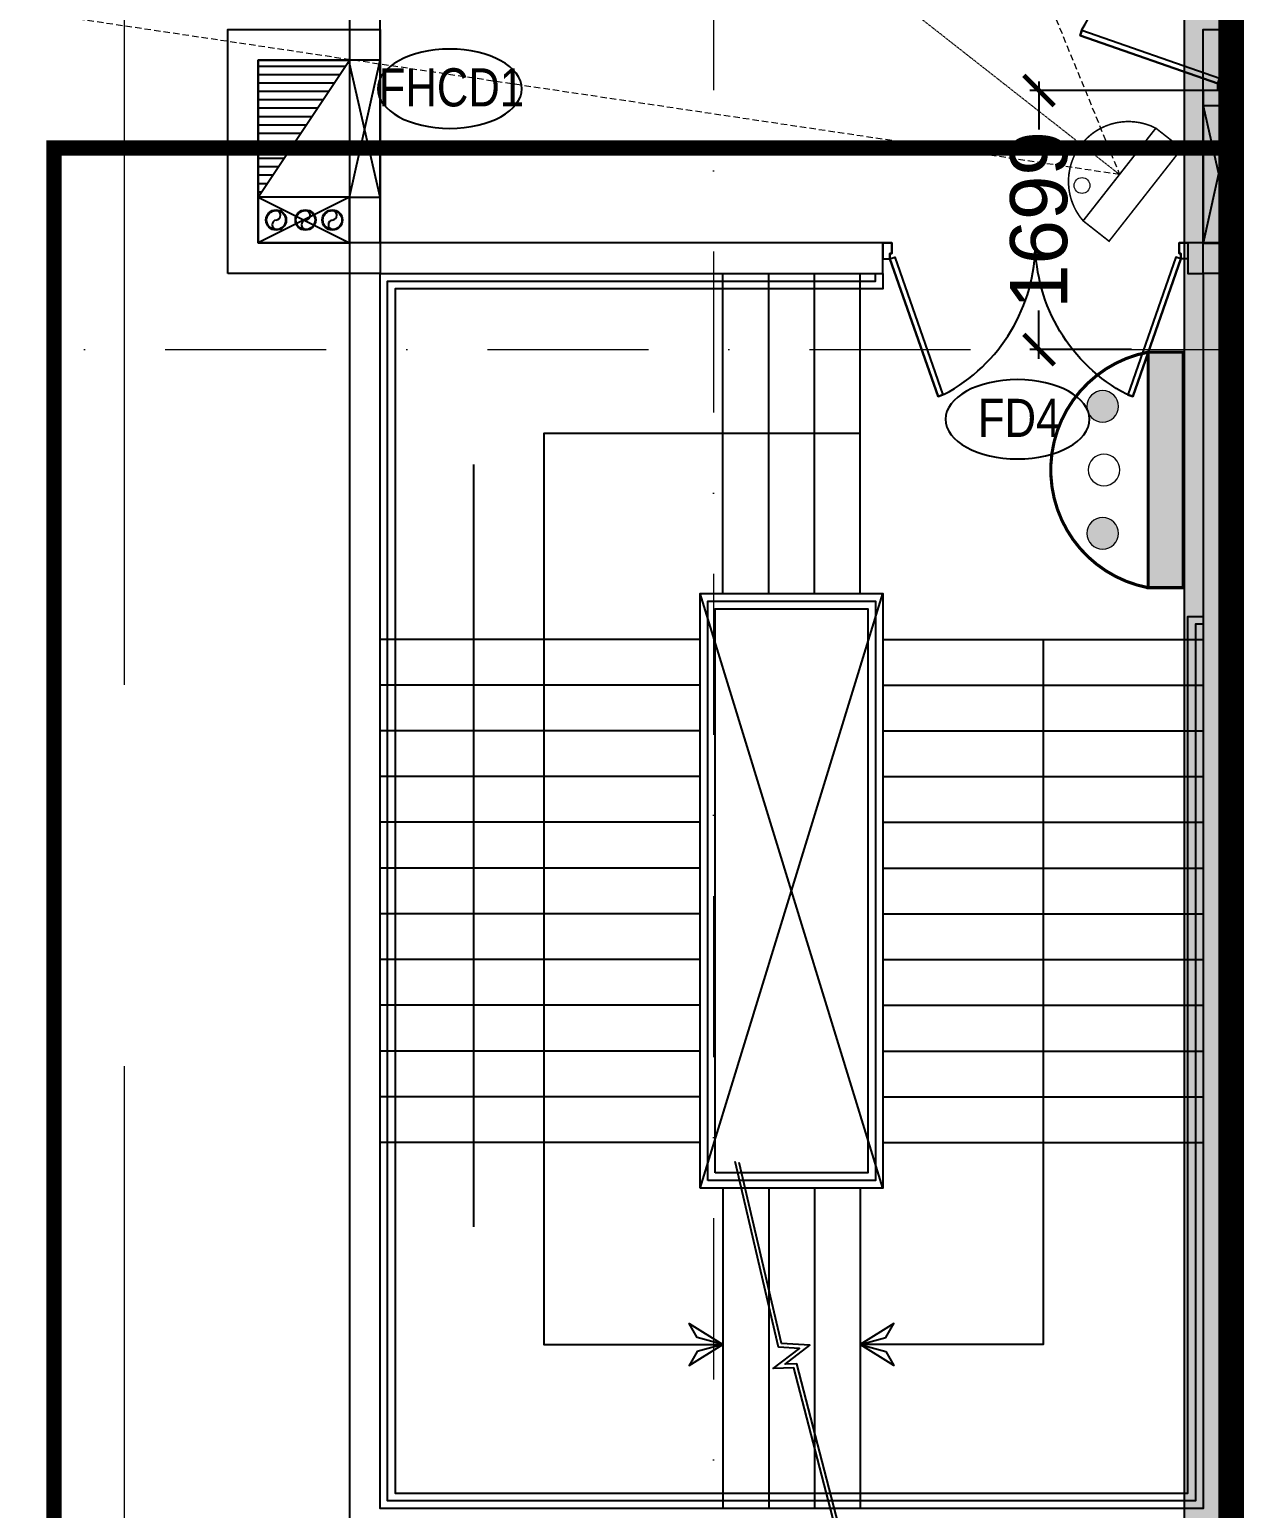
# Model space of a CAD drawing. Header units: millimetres. Extents: x 2509692 to 6766201, y 361130 to 898117.
# Drawn here: x 2531223 to 2539128, y 804792 to 814492 of the extents above; entities that cross this region are included whole.
import ezdxf
from ezdxf.enums import TextEntityAlignment as Align

# ---------------------------------------------------------------- set-up
doc = ezdxf.new("R2010")
doc.units = ezdxf.units.MM
doc.header["$LTSCALE"] = 100
for name, pattern in [('01.MAIN DRAWING_NW$0$(X-REF)S12-200-HIDDEN', [0.375, 0.25, -0.125]), ('01.NW_MACHINES$0$DASHED', [0.75, 0.5, -0.25]), ('ACAD_ISO05W100', [33, 24, -3, 0, -3, 0, -3]), ('DASHDOT', [1, 0.5, -0.25, 0, -0.25]), ('HIDDEN', [0.375, 0.25, -0.125]), ('PAMIR A_GROUND FLOOR GRID$0$( Dashed )', [0.75, 0.5, -0.25]), ('PAMIR A_GROUND FLOOR GRID$0$ACAD_ISO05W100', [33, 24, -3, 0, -3, 0, -3]), ('PAMIR A_GROUND FLOOR GRID$0$CMP LANDSUBDIVISION$0$ACAD_ISO12W100', [21, 12, -3, 0, -3, 0, -3]), ('PAMIR A_GROUND FLOOR GRID$0$DGN Style 4', [21.13840796741298, 10.56260235723322, -5.281301178616609, 0.01320325294654152, -5.281301178616609])]:
    doc.linetypes.add(name, pattern=pattern)
doc.layers.get('0').update_dxf_attribs({"color": 8})
doc.layers.get('Defpoints').update_dxf_attribs({"color": 8})
for name, color, linetype in [('A_CUTOUT', 8, 'Continuous'), ('A_DOORS', 8, 'Continuous'), ('A_STAIRCASE ARROW', 8, 'Continuous'), ('A_STAIRCASE DIM', 8, 'Continuous'), ('A_STAIRCASE RAILING', 8, 'Continuous'), ('A_STAIRCASE STEPS NOSING', 8, 'Continuous'), ('A_STAIRCASE WALL', 8, 'Continuous'), ('A_wall', 8, 'Continuous'), ('D-TEXT', 8, 'Continuous'), ('DRIVEWAY', 8, 'HIDDEN'), ('DW-NO', 8, 'Continuous'), ('GLASS EDGE', 8, 'Continuous'), ('MEP_FIRE & PLUMBING', 8, 'Continuous'), ('PAMIR A_GROUND FLOOR GRID$0$CMP LANDSUBDIVISION$0$MP-PROP-ASSET LINE', 8, 'PAMIR A_GROUND FLOOR GRID$0$CMP LANDSUBDIVISION$0$ACAD_ISO12W100'), ('SECTION LINES', 8, 'Continuous')]:
    doc.layers.add(name, color=color, linetype=linetype)
for name, color, linetype, lineweight in [('AC-ZONING LINE', 8, 'Continuous', 15), ('CAMERA', 5, 'Continuous', 20), ('CAMERA RANGE', 2, '01.MAIN DRAWING_NW$0$(X-REF)S12-200-HIDDEN', 20), ('CLOUD REFERNCE', 8, 'Continuous', 0), ('HACTH', 8, 'Continuous', 5), ('PAMIR A_GROUND FLOOR GRID$0$A_GRID 8.4 x 8.4 MT.', 8, 'PAMIR A_GROUND FLOOR GRID$0$DGN Style 4', 0), ('PAMIR A_GROUND FLOOR GRID$0$CMP LANDSUBDIVISION$0$MP-BASEMENT LIN', 8, 'PAMIR A_GROUND FLOOR GRID$0$ACAD_ISO05W100', 20)]:
    doc.layers.add(name, color=color, linetype=linetype, lineweight=lineweight)
doc.styles.add('Annotative', font='arial.ttf')
doc.styles.add('DIM_200', font='swissc.ttf', dxfattribs={"height": 400})
doc.dimstyles.new('Copy(2) of 1_50 TEXT 500', dxfattribs={"dimtxt": 375, "dimasz": 200, "dimexe": 60, "dimexo": 0, "dimgap": 50, "dimtad": 0, "dimdec": 0, "dimzin": 9, "dimdsep": 46, "dimtxsty": 'Annotative', "dimblk": 'ARCHTICK', "dimcen": 25, "dimdle": 60, "dimclrd": 2, "dimclre": 8, "dimclrt": 2, "dimadec": 0, "dimazin": 0, "dimtfac": 1, "dimtdec": 0, "dimtmove": 2, "dimatfit": 3, "dimfxl": 25, "dimlwd": -1, "dimlwe": -1, "dimarcsym": 0})
pattern_1 = [(0, (-3035710.225486687, -862793.3745637138), (0, 6.985), [5.08, -1.905]), (90, (-3035710.225486687, -862793.3745637138), (-6.985, 4.277078946022131e-16), [5.08, -1.905])]

# ---------------------------------------------------------------- blocks, each defined once
blk = doc.blocks.new('A$C7f0d5cc6')
at = {"layer": 'SECTION LINES', "linetype": 'DASHDOT', "ltscale": 100}
blk.add_line((14291.69384606648, -194055.8175357913), (14291.69384607673, -3764.129045803915), dxfattribs=at)
blk = doc.blocks.new('staicases')
at = {"layer": 'CLOUD REFERNCE', "linetype": 'DASHDOT', "ltscale": 10, "const_width": 100}
blk.add_lwpolyline([(5606950.692127585, 530001.5088668949), (5615273.97454018, 530001.5088668951), (5615273.97454018, 519159.4459621499), (5606950.692127585, 519168.7646520028)], close=True, dxfattribs=at)
blk = doc.blocks.new('PAMIR A_GROUND FLOOR GRID$0$ASSET LINE')
at = {"layer": 'PAMIR A_GROUND FLOOR GRID$0$CMP LANDSUBDIVISION$0$MP-BASEMENT LIN', "color": 3, "linetype": 'PAMIR A_GROUND FLOOR GRID$0$( Dashed )', "ltscale": 100, "flags": 128}
blk.add_lwpolyline([(5607412.013435246, 414057.5662525545), (5607412.013435246, 582057.566252529), (5707543.215212617, 582057.5662521032), (5707543.215213507, 414057.5662525545)], close=True, dxfattribs=at)
blk = doc.blocks.new('PAMIR A_GROUND FLOOR GRID')
at = {"layer": 'PAMIR A_GROUND FLOOR GRID$0$A_GRID 8.4 x 8.4 MT.'}
for p, q in [((2535710.225486687, 882793.3745638769), (2535710.225486687, 680593.3745638652)), ((2515201.751737298, 812393.3745637487), (2648618.699235708, 812393.3745637487))]:
    blk.add_line(p, q, dxfattribs=at)
blk = doc.blocks.new('A$C5d815a77')
at = {"layer": 'PAMIR A_GROUND FLOOR GRID$0$A_GRID 8.4 x 8.4 MT.'}
blk.add_blockref('PAMIR A_GROUND FLOOR GRID', (0, 0), dxfattribs=at)
blk = doc.blocks.new('PAMIR A_BASEMENT STAIRCASE$0$A$Cb37e2a6e')
at = {"layer": 'A_STAIRCASE ARROW'}
for points in [[(0, 0), (169.0370197314769, 45.2933329064399), (222.0700287292711, 137.1491984985769), (0, 0)], [(0, -4.558824002742767e-07), (169.0370197314769, -45.2933333623223), (222.0700287292711, -137.1491989544593), (0, -4.558824002742767e-07)]]:
    blk.add_lwpolyline(points, dxfattribs=at)
blk = doc.blocks.new('fghjfghd')
at = {"layer": 'A_DOORS', "linetype": 'ByBlock', "ltscale": 0.03, "elevation": 0.0008203101878799099}
for points in [[(197276.1775450337, 213393.477598938), (197276.1775450337, 213279.7605275114), (197326.6085940524, 213279.7605275114), (197326.6085940524, 213317.3362168662), (197338.9691452332, 213317.3362168662), (197338.9691452332, 213393.477598938), (197276.1775450337, 213393.4776124595), (197338.9691452332, 213393.4776124595), (197338.9691452332, 213317.3366028955), (197326.6085940524, 213317.3366028955), (197326.6085940524, 213279.7605275114), (197362.0844771926, 213292.1469385487), (197709.1212920699, 212298.1998256231), (197673.6454069231, 212285.8134139643), (197326.6085940524, 213279.7605275114), (197673.645406922, 212285.8134139638), (197718.1356924236, 212302.0094498101, 0.2777572209251983), (198376.1776861518, 213393.477598938, -0.02709184272098052)], [(199476.1778272698, 213393.477598938), (199476.1778272698, 213279.7605275114), (199425.7467782511, 213279.7605275114), (199425.7467782511, 213317.3362168662), (199413.3862270703, 213317.3362168662), (199413.3862270703, 213393.477598938), (199476.1778272698, 213393.4776124595), (199413.3862270703, 213393.4776124595), (199413.3862270703, 213317.3366028955), (199425.7467782511, 213317.3366028955), (199425.7467782511, 213279.7605275114), (199390.2708951109, 213292.1469385487), (199043.2340802336, 212298.1998256231), (199078.7099653804, 212285.8134139643), (199425.7467782511, 213279.7605275114), (199078.7099653815, 212285.8134139638), (199034.2196798798, 212302.0094498101, -0.2777572209251983), (198376.1776861518, 213393.477598938, 0.02709184272098052)]]:
    blk.add_lwpolyline(points, format="xyb", dxfattribs=at)
blk = doc.blocks.new('PAMIR A_2 m STAIRCASE DOOR')
at = {"layer": 'A_DOORS', "xscale": -0.9090907924646489, "yscale": 0.9090907924646489, "zscale": 0.9090907924646489, "rotation": 90}
blk.add_blockref('fghjfghd', (2771329.474479528, 1038335.332235817, -0.0007457364387665722), dxfattribs=at)
blk = doc.blocks.new('F-PIPE')
at = {"color": 0, "ltscale": 0.5}
for radius in [80, 75]:
    blk.add_circle((0, 0), radius, dxfattribs=at)
for centre, radius, start, end in [((-37.5, -1.813148440793155), 37.54380784188989, 2.768131030005589, 177.2318689699944), ((37.5, 6.625682934653013), 38.08083079915725, 190.019886377058, 349.9801136229419)]:
    blk.add_arc(centre, radius, start, end, dxfattribs=at)
blk = doc.blocks.new('FHC - 06')
at = {"layer": 'MEP_FIRE & PLUMBING'}
h = blk.add_hatch(dxfattribs=at)
h.set_pattern_fill('ANSI31', color=1, scale=500.0407432781106, angle=27.4292893529178, style=0)
h.set_pattern_definition([(65.4328401672804, (-2854442305.780761, -1567385651.949726), (56.846791805998, -25.98709104582077), [])])
h.paths.add_polyline_path([(2560252.994920486, 733242.493717981), (2561152.991602373, 732643.1436593442), (2561153.009107951, 733242.8410849348)])
at = {"layer": 'MEP_FIRE & PLUMBING', "color": 6, "ltscale": 0.5}
for p, q in [((2560252.994981798, 732642.9286273408), (2559953.009142475, 733242.4937166423)), ((2560252.99492004, 733242.493717981), (2559953.009145228, 732642.9286273408))]:
    blk.add_line(p, q, dxfattribs=at)
at = {"layer": 'MEP_FIRE & PLUMBING', "color": 4}
for p, q in [((2560253.009027733, 732442.9880753916), (2561132.177466529, 732643.1308816278)), ((2560253.009027733, 732643.1308816278), (2561153.010789662, 732442.9880753916))]:
    blk.add_line(p, q, dxfattribs=at)
at = {"layer": 'MEP_FIRE & PLUMBING', "color": 6, "ltscale": 0.5}
blk.add_lwpolyline([(2560252.994920486, 733242.493717981), (2559953.009083916, 733242.493717981), (2559953.009145228, 732642.9286273408), (2560252.994981798, 732642.9286273408)], close=True, dxfattribs=at)
at = {"layer": 'MEP_FIRE & PLUMBING', "color": 1}
blk.add_lwpolyline([(2560252.99492004, 733242.493717981), (2561153.010789662, 732643.1308816278), (2561153.009105489, 733242.7566705048), (2560252.99492004, 733242.493717981)], dxfattribs=at)
at = {"layer": 'MEP_FIRE & PLUMBING', "color": 4}
blk.add_lwpolyline([(2561153.010789662, 732442.9880753916), (2561153.010789662, 732643.1308816278), (2560253.009027733, 732643.1308816278), (2560253.009027733, 732442.9880753916)], close=True, dxfattribs=at)
at = {"layer": 'MEP_FIRE & PLUMBING', "color": 230, "linetype": 'ACAD_ISO05W100', "ltscale": 30, "xscale": 0.8333333333333348, "yscale": 0.8333333333333348, "zscale": 0.8333333333333348, "rotation": 179.9356498058615}
blk.add_blockref('F-PIPE', (2560103.457703207, 733125.0316603368), dxfattribs=at)
at = {"layer": 'MEP_FIRE & PLUMBING', "color": 11, "linetype": 'ACAD_ISO05W100', "ltscale": 30, "xscale": 0.8333333333333348, "yscale": 0.8333333333333348, "zscale": 0.8333333333333348, "rotation": 179.9356498058615}
blk.add_blockref('F-PIPE', (2560103.457703207, 732932.1163472616), dxfattribs=at)
at = {"layer": 'MEP_FIRE & PLUMBING', "color": 240, "xscale": 0.8333333333333348, "yscale": 0.8333333333333348, "zscale": 0.8333333333333348, "rotation": 179.9356498058615}
blk.add_blockref('F-PIPE', (2560103.572116312, 732756.0109045075), dxfattribs=at)
blk = doc.blocks.new('A$C0A4E7349')
at = {"layer": 'A_CUTOUT', "ltscale": 600}
for p, q in [((-7288.871666031424, -5500.916372900945), (-8488.871666031424, -1600.916372900945)), ((-8488.871666031424, -5500.916372900945), (-7288.871666031424, -1600.916372900945))]:
    blk.add_line(p, q, dxfattribs=at)
blk.add_lwpolyline([(-8488.871666031424, -5500.916372900945), (-8488.871666031424, -1600.916372900945), (-7288.871666031424, -1600.916372900945), (-7288.871666031424, -5500.916372900945)], close=True, dxfattribs=at)
at = {"layer": 'A_STAIRCASE ARROW'}
for points in [[(-7438.871668932494, -550.9171091858298), (-9513.871667252854, -550.9171085478738), (-9513.871662386693, -6525.917872272665), (-8338.871666031424, -6525.917872272665)], [(-6238.871666031424, -1900.916372900945), (-6238.871666031424, -6525.917872272665), (-7438.871664329898, -6525.917872272665)], [(-7605.713562273886, -7713.018014552654), (-7873.72456701193, -6678.368912736536), (-8008.90854205098, -6682.901013306808), (-7836.179253097624, -6551.677388563287), (-7974.943155675661, -6542.418922274606), (-8259.304392294493, -5325.961749415263)], [(-7581.512325714808, -7706.749031460029), (-7854.545526092872, -6652.711881705211), (-7931.227887527552, -6655.282690663124), (-7767.871067293454, -6531.179394646431), (-7954.81224375451, -6518.706492485944), (-8232.35397945717, -5331.422180539113)]]:
    blk.add_lwpolyline(points, dxfattribs=at)
at = {"layer": 'A_STAIRCASE RAILING'}
for points in [[(-5188.871666031424, -1800.91741351434), (-5238.812834438868, -1800.91741351434), (-5238.809007182252, -7550.916475835722), (-10539.0398535938, -7550.916475839098), (-10539.04378999397, 449.0836270991713), (-7338.871526258998, 449.083627096843), (-7338.871533638798, 499.0821558051975)], [(-7288.871533638798, 499.0821558051975), (-7288.871526258998, 399.083627096843), (-10489.04374078894, 399.0836270990549), (-10489.0398535938, -7500.916475838865), (-5288.809007182252, -7500.916475835838), (-5288.812834438868, -1750.91741351434), (-5188.871666031424, -1750.91741351434)]]:
    blk.add_lwpolyline(points, dxfattribs=at)
for points in [[(-8438.871666031424, -5450.916372900945), (-8438.871666031424, -1650.916372900945), (-7338.871666031424, -1650.916372900945), (-7338.871666031424, -5450.916372900945)], [(-8388.871666031424, -5400.916372900945), (-8388.871666031424, -1700.916372900945), (-7388.871666031424, -1700.916372900945), (-7388.871666031424, -5400.916372900945)]]:
    blk.add_lwpolyline(points, close=True, dxfattribs=at)
at = {"layer": 'A_STAIRCASE STEPS NOSING', "ltscale": 1000}
for p, q in [((-8338.871666947845, -1600.916372900945), (-8338.871670916677, 499.0821558050811)), ((-8038.871666947845, -1600.916372900945), (-8038.871670916677, 499.0821558050811)), ((-7738.871666947845, -1600.916372900945), (-7738.871670916677, 499.0821558050811)), ((-7438.871666947845, -1600.916372900945), (-7438.871670916677, 499.0821558050811)), ((-8488.871666031424, -1900.916372900945), (-10588.87166936556, -1900.916372900945)), ((-7288.871666031424, -1900.916372900945), (-5188.871666031424, -1900.916372900945)), ((-8488.871666031424, -2200.916372900945), (-10588.87166918535, -2200.916372900945)), ((-7288.871666031424, -2200.916372900945), (-5188.871666031424, -2200.916372900945)), ((-8488.871666031424, -2500.916372900945), (-10588.87166900514, -2500.916372900945)), ((-7288.871666031424, -2500.916372900945), (-5188.871666031424, -2500.916372900945)), ((-8488.871666031424, -2800.916372900945), (-10588.87166882493, -2800.916372900945)), ((-7288.871666031424, -2800.916372900945), (-5188.871666031424, -2800.916372901062)), ((-8488.871666031424, -3100.916372900945), (-10588.87166864472, -3100.916372900945)), ((-7288.871666031424, -3100.916372900945), (-5188.871666031424, -3100.916372901062)), ((-8488.871666031424, -3400.916372900945), (-10588.8716684645, -3400.916372900945)), ((-7288.871666031424, -3400.916372900945), (-5188.871666031424, -3400.916372901062)), ((-8488.871666031424, -3700.916372900945), (-10588.87166828429, -3700.916372900945)), ((-7288.871666031424, -3700.916372900945), (-5188.871666031424, -3700.916372900945)), ((-8488.871666031424, -4000.916372900945), (-10588.87166810408, -4000.916372900945)), ((-7288.871666031424, -4000.916372900945), (-5188.871666031424, -4000.916372900945)), ((-8488.871666031424, -4300.916372900945), (-10588.87166792387, -4300.916372900945)), ((-7288.871666031424, -4300.916372900945), (-5188.871666031424, -4300.916372900945)), ((-8488.871666031424, -4600.916372900945), (-10588.87166774366, -4600.916372900945)), ((-7288.871666031424, -4600.916372900945), (-5188.871666031424, -4600.916372900945)), ((-8488.871666031424, -4900.916372900945), (-10588.87166756345, -4900.916372900945)), ((-7288.871666031424, -4900.916372900945), (-5188.871666031424, -4900.916372900945)), ((-8488.871666031424, -5200.916372900945), (-10588.87166738324, -5200.916372900945)), ((-7288.871666031424, -5200.916372900945), (-5188.871666031424, -5200.916372900945)), ((-8338.871666031424, -5500.916372900945), (-8338.871666031424, -7600.917833794607)), ((-8038.871666031424, -5500.916372900945), (-8038.871666031424, -7600.917833794607)), ((-7738.871666031424, -5500.916372900945), (-7738.871666031424, -7600.917833794607)), ((-7438.871666031424, -5500.916372900945), (-7438.871666031424, -7600.917833794607))]:
    blk.add_line(p, q, dxfattribs=at)
at = {"layer": 'A_STAIRCASE WALL'}
for points in [[(-11587.97211441351, 499.0821959074819), (-11587.97211441351, 2098.689801816014), (-10588.87168999156, 2098.689801816014), (-10588.87168999156, 499.0821959074819)], [(-11387.97211441351, 699.082195907482), (-11387.97211441351, 1898.689801816014), (-10788.87168999156, 1898.689801816014), (-10788.87168999156, 699.082195907482)], [(-5188.867748830467, 699.0830417806283), (-4988.846413365565, 699.0830417806283), (-4988.846413365565, 1699.082600944326), (-5188.867748830467, 1699.082600944326)]]:
    blk.add_lwpolyline(points, close=True, dxfattribs=at)
at = {"layer": 'A_wall'}
blk.add_lwpolyline([(-7288.867733296473, 499.0830153041752), (-7288.867733296473, 699.0830048638163), (-10588.87167641567, 699.0821804153966), (-10588.87167089758, 4098.689801816596), (-10788.87167331809, 4098.689801816596), (-10788.87166603142, -8851.918092202395), (-4988.867669909727, -8850.816656279843), (-4988.349306689575, -5350.81657698215), (-4988.349306689575, -5350.81657698215), (-4988.349306689575, -5150.81657698215), (-4988.349306689575, -5150.81657698215), (-4988.867669909727, 699.0830417780671), (-5288.867694519926, 699.0830048625357), (-5288.867669909727, 499.0830302180257), (-5188.867669909727, 499.0830432689982), (-5188.867669909727, -1700.91741351434), (-5188.870040729642, -1700.91741351434), (-5188.867818079889, -7600.916475834441), (-10588.87166603142, -7600.918092202395), (-10588.87167089758, 499.0821558050811)], close=True, dxfattribs=at)
for points in [[(-10788.87168999156, 1898.689801816014), (-10788.87168999342, 1899.08384235634)], [(-10588.87168073142, 999.0820811643498), (-10588.87167641567, 699.0821804153966), (-10788.8716825475, 699.0821373473154), (-10788.87168440735, 998.8355480303289), (-10588.87168073142, 999.0820811643498)]]:
    blk.add_lwpolyline(points, dxfattribs=at)
at = {"layer": 'A_DOORS', "xscale": -1}
blk.add_blockref('PAMIR A_2 m STAIRCASE DOOR', (2572346.503342771, -855294.2930560603), dxfattribs=at)
at = {"layer": 'A_DOORS', "xscale": -1.000000000000001, "rotation": 90}
blk.add_blockref('PAMIR A_2 m STAIRCASE DOOR', (851704.5079624825, 2578034.511814893), dxfattribs=at)
at = {"layer": 'A_STAIRCASE ARROW', "ltscale": 0.001, "xscale": -1}
blk.add_blockref('PAMIR A_BASEMENT STAIRCASE$0$A$Cb37e2a6e', (-8338.871666031424, -6525.917871816782), dxfattribs=at)
at = {"layer": 'A_STAIRCASE ARROW', "ltscale": 0.001}
blk.add_blockref('PAMIR A_BASEMENT STAIRCASE$0$A$Cb37e2a6e', (-7438.871664329898, -6525.917871816782), dxfattribs=at)
at = {"layer": 'MEP_FIRE & PLUMBING', "rotation": 90}
blk.add_blockref('FHC - 06', (721854.5216022274, -2559253.926946567), dxfattribs=at)
blk = doc.blocks.new('A$C5BB665E0')
at = {"layer": 'A_STAIRCASE DIM'}
blk.add_blockref('A$C0A4E7349', (0, 0), dxfattribs=at)
blk = doc.blocks.new('TAG_200')
at = {"layer": 'D-TEXT'}
blk.add_ellipse((-44.54886602098122, 350.0121025335975), major_axis=(-756.4732483355328, 3.704087473568759e-13), ratio=0.5505994003344314, dxfattribs=at)
at = {"layer": 'D-TEXT', "style": 'DIM_200'}
blk.add_attdef('DW', text='', height=400, dxfattribs=at).set_placement((433.3332299872048, 366.243886440061), align=Align.MIDDLE_CENTER)
blk = doc.blocks.new('_ArchTick')
at = {"color": 0, "linetype": 'ByBlock', "const_width": 0.15}
blk.add_lwpolyline([(-0.5, -0.5), (0.5, 0.5)], dxfattribs=at)
blk = doc.blocks.new('*D236')
at = {"layer": 'A_STAIRCASE DIM', "color": 2, "transparency": 16777216}
for p, q in [((2537845.294615321, 814152.4588213807), (2537845.294615321, 813835.5923405868)), ((2537845.294615321, 812333.3745637492), (2537845.294615321, 812650.2410445431))]:
    blk.add_line(p, q, dxfattribs=at)
at = {"layer": 'A_STAIRCASE DIM', "color": 8, "transparency": 16777216}
for p, q in [((2538921.730326272, 814092.4588213807), (2537785.294615321, 814092.4588213807)), ((2538451.55967488, 812393.3745637492), (2537785.294615321, 812393.3745637492))]:
    blk.add_line(p, q, dxfattribs=at)
at = {"layer": 'Defpoints', "color": 0, "transparency": 16777216}
for p in [(2537845.294615321, 814092.4588213807), (2538921.730326272, 814092.4588213807), (2538451.55967488, 812393.3745637492)]:
    blk.add_point(p, dxfattribs=at)
at = {"layer": 'A_STAIRCASE DIM', "color": 2, "transparency": 16777216, "xscale": 200, "yscale": 200, "zscale": 200}
for p, rotation in [((2537845.294615321, 814092.4588213807), 90), ((2537845.294615321, 812393.3745637492), 270)]:
    blk.add_blockref('_ArchTick', p, dxfattribs=dict(at, rotation=rotation))
at = {"layer": 'A_STAIRCASE DIM', "color": 2, "transparency": 16777216, "insert": (2537845.29461532, 813242.916692564), "char_height": 375, "attachment_point": 5, "rotation": 90, "style": 'Annotative'}
blk.add_mtext('1699', dxfattribs=at)
blk = doc.blocks.new('SEG')
at = {"layer": 'DRIVEWAY', "linetype": 'Continuous'}
blk.add_line((3038796.520359801, 820468.572199405), (3038797.015725148, 803542.4765549523), dxfattribs=at)
blk = doc.blocks.new('A$C29A2079D')
at = {"layer": 'HACTH', "true_color": 0xf7f2ee, "transparency": 33554602}
h = blk.add_hatch(dxfattribs=at)
h.set_pattern_fill('ANGLE')
h.set_pattern_definition(pattern_1)
edge = h.paths.add_edge_path()
edge.add_line((74677.72020384343, -8850.000032823416), (75150.74474390224, -8850.000032823416))
edge.add_line((75150.74474390224, -8850.000032823416), (75150.74463092862, 5800.00245494023))
edge.add_line((75150.74463092862, 5800.00245494023), (101365.6008811453, 5800.002042986569))
edge.add_arc((101365.6008890024, 6300.002042986569), 500.0000000000001, 269.9999990996423, 360)
edge.add_line((101865.6008890024, 6300.002042986569), (101865.6008890024, 10999.99880294409))
edge.add_arc((101365.6008890024, 10999.99880294409), 499.9999999998837, 0, 89.99999927680037)
edge.add_line((101365.6008953135, 11499.99880294397), (17750.00040749973, 11499.99985832325))
edge.add_arc((17750.00040118862, 10999.99985832314), 500.0000000001049, 89.99999927680037, 179.9999991683311)
edge.add_line((17250.00040118862, 10999.99986558082), (17250.00011305977, -8850.000032826909))
edge.add_line((17250.00011305977, -8850.000032826909), (14227.72200945206, -8849.989119280945))
edge.add_arc((14227.72020393563, -9349.989119277801), 500.0000000001021, 89.99979310305795, 180)
edge.add_line((13727.72020393563, -9349.989119277801), (13727.7202039361, -15850.00003282109))
edge.add_arc((14227.7202039361, -15850.00003282109), 500.0000000000155, 180, 270)
edge.add_line((14227.7202039361, -16350.00003282109), (17477.72016625665, -16350.0000328212))
edge.add_line((17477.72016625665, -16350.0000328212), (17477.72024096688, -50928.65994611883))
edge.add_line((17477.72024096688, -50928.65994611883), (7977.720203938894, -50928.65994611999))
edge.add_arc((7977.720203938894, -50428.65994611999), 500.0000000000244, 180, 270, ccw=False)
edge.add_line((7477.720203938894, -50428.65994611999), (7477.720203937963, -42324.77172258543))
edge.add_arc((6977.720203937963, -42324.77172258543), 500.000000000027, 0, 90.00029840904385)
edge.add_line((6977.717599827796, -41824.77172259218), (3585.919680373278, -41824.78938782297))
edge.add_arc((3585.922284484375, -42324.78938781621), 499.9999999999605, 90.00029840915056, 180.0016768393758)
edge.add_line((3085.922284698579, -42324.80402100028), (3086.417647515424, -59250.81322039932))
edge.add_line((3086.417647515424, -59250.81322039932), (1174.843635680154, -59251.2285981098))
edge.add_arc((1174.952283946797, -59751.22858630528), 499.9999999999362, 90.01245017435812, 179.9888473949658)
edge.add_line((674.9522934188135, -59751.13126146689), (666.5283366511576, -103028.6581141829))
edge.add_spline(control_points=[(666.5283366618678, -103028.6581142592), (702.2118632229976, -103334.0928661168), (770.3263402353041, -103917.1217982032), (1633.273577268701, -104788.0659779258), (2900.975547151174, -104985.6463381122), (3057.553887617774, -105752.7602435471), (3087.727095316164, -105900.5858439967)], knot_values=[0, 0, 0, 0, 894.9239040212971, 1708.274925780144, 3539.028112087257, 3976.033278924955, 3976.033278924955, 3976.033278924955, 3976.033278924955], degree=3, periodic=0)
edge.add_line((3087.727095316164, -105900.5858439966), (3084.304351131432, -120205.425934782))
edge.add_spline(control_points=[(3084.389380979817, -119850.0565798513), (3085.288252723403, -120024.7909482011), (3089.733723946381, -120888.9594033558), (1674.314896147233, -121331.1940659072), (753.2731861006469, -122298.7213929507), (700.6456142677926, -122943.3042449391), (677.3476155218668, -123228.658289486)], knot_values=[0, 0, 0, 0, 503.0303896076502, 2487.793321878633, 3539.31911400292, 4374.600504337376, 4374.600504337376, 4374.600504337376, 4374.600504337376], degree=3, periodic=0)
edge.add_line((677.3476155218668, -123228.658289486), (677.3476155218668, -170200.000000341))
edge.add_arc((1177.347615521867, -170200.000000341), 500, 180, 270)
edge.add_line((1177.347615521867, -170700.000000341), (7477.720203947276, -170700.000000341))
edge.add_line((7477.720203947276, -170700.000000341), (90977.72048801882, -170700.000000341))
edge.add_arc((90977.72048801882, -170200.000000341), 500.0000000000068, 270, 360.0004346159025)
edge.add_line((91477.72048800439, -170199.9962076017), (91477.34761556378, -121043.9115923548))
edge.add_line((91477.34761556378, -121043.9115923548), (84677.347615493, -121043.9115923548))
edge.add_line((84677.347615493, -121043.9115923548), (84677.34761549206, -137449.9973115951))
edge.add_line((84677.34761549206, -137449.9973115951), (74677.72020390863, -137449.9973115951))
edge.add_line((74677.72020390863, -137449.9973115951), (74677.72020390816, -111849.9967855532))
edge.add_arc((75177.72020390816, -111849.9967855532), 499.9999999999969, 90, 180, ccw=False)
edge.add_line((75177.72020390816, -111349.9967855532), (91477.7202039212, -111349.9967855533))
edge.add_line((91477.7202039212, -111349.9967855533), (91477.34761548741, -50849.99999988254))
edge.add_line((91477.34761548741, -50849.99999988254), (75177.72020384343, -50849.99999988254))
edge.add_arc((75177.72020384343, -50349.99999988254), 500, 180, 270, ccw=False)
edge.add_line((74677.72020384343, -50349.99999988254), (74677.72020384343, -8850.000032823416))
h.paths.add_polyline_path([(24750.90507499827, -22799.70378281234, -0.4142128488165438), (25250.90507499687, -22299.70500092988), (67150.00011317804, -22299.70500092988, -0.4142135623730951), (67650.00011317804, -22799.70500092988), (67650.00011317804, -50849.99748587282), (24750.83673788933, -50849.99748587282)], flags=16)
h.paths.add_polyline_path([(16977.72070462955, -58350.00168948586, -0.4142142934570974), (17477.72070462815, -58850.002937524), (17477.60962925339, -103349.9972341546, -0.4142128066417197), (16977.60967133101, -103849.9959861165), (7977.720245304983, -103849.9967434827, -0.4142135869408332), (7477.720203228761, -103349.9967436193), (7477.720191065688, -58850.00168962253, -0.414213562453151), (7977.720191065688, -58350.00168948586)], flags=16)
h.paths.add_polyline_path([(24549.7595276935, -57647.90421519824), (67377.7202424691, -57647.90751718637, -0.4142135397913503), (67877.7202039198, -58147.90751718637), (67877.7202039198, -67649.99639754207), (51077.34761551162, -67649.99639754207), (51077.34761551302, -95449.9967855924), (41077.34761551488, -95449.99678559275), (41077.34761551116, -67649.9967855463), (24049.75278779818, -67649.9967855463), (24049.7594891442, -58147.90386257367, -0.4142133783920631)], flags=16)
h.paths.add_polyline_path([(24277.74044461269, -75149.99678556959), (34277.72020393889, -75149.99678556959), (34277.72020393983, -100849.9951631698), (57877.35476019466, -100849.9886023923), (57877.34761551069, -75149.99520528992), (67877.7202039198, -75149.99520528968), (67877.7202039198, -103849.9951283979, -0.4142135623730951), (65877.7202039198, -105849.9951283979), (26277.72152255056, -105849.9951283979, -0.4142137554791802), (24277.72152255103, -103849.9938097872)], flags=16)
h.paths.add_polyline_path([(24750.50602031359, -17250.00168242492), (24750.74474411504, -16349.99678558123), (25177.69469711743, -16349.99832731171), (25177.72177987266, -8849.996718808892), (24750.69172938028, -8849.996785395662), (24750.74463101709, 5800.003246951848), (67650.00000001816, 5800.002572810859), (67650.00000001816, -17250.0016882451)], flags=16)
h.paths.add_polyline_path([(74677.34984666249, -58849.9967341458, -0.4142135623730955), (75177.34984666249, -58349.9967341458), (84677.347615493, -58349.9967341458), (84677.72020391002, -103849.9950761143), (75177.34984666388, -103849.9950761143, -0.4142135623730913), (74677.34984666388, -103349.9950761143)], flags=16)
h.paths.add_polyline_path([(17477.34761546599, -111849.9991935348), (17477.34761546692, -164728.6582895006, -0.4142135623731482), (16977.34761546692, -165228.6582895006), (7977.347615476698, -165228.6582894996, -0.4142135623735518), (7477.347615476698, -164728.6582894988), (7477.347615566105, -111350.000032794), (16977.34757129429, -111349.9991935348, -0.4142135882481751)], flags=16)
h.paths.add_polyline_path([(67877.7202039198, -111349.9984422437), (67877.7202039198, -119828.6582894552), (67650.00011306442, -119828.6582894552), (67650.00011282042, -139400.2943024131, -0.414213562369446), (67150.00011282042, -139900.2943024068), (25250.74474398885, -139900.2943024068, -0.4142135623730312), (24750.74474398885, -139400.294302407), (24750.7447439828, -111349.9984422437)], flags=16)
h.paths.add_polyline_path([(84450.07187582925, -144949.9980063264), (84450.00191825395, -164323.2827840692, -0.4142125047263422), (83950.00191825721, -164823.2809785525), (67527.72020386625, -164823.2809785525), (67527.72020386625, -164549.9532391649), (41474.24694886571, -164549.9532391649), (41474.24694886571, -164978.6600939317), (24627.34761553397, -164978.6600939317), (24627.7202039496, -153349.9999998847), (25177.72294928925, -153349.9999998847), (25177.72177981399, -145849.9967190226), (24750.74075117288, -145849.9967856017), (24750.74400109891, -144949.9979980789)], flags=16)
at = {"layer": 'DRIVEWAY'}
blk.add_blockref('SEG', (-3035710.598075103, -862793.3762204053), dxfattribs=at)
blk = doc.blocks.new('A$C72A00BA6')
at = {"layer": 'HACTH', "true_color": 0xf7f2ee, "transparency": 33554602}
h = blk.add_hatch(dxfattribs=at)
h.set_pattern_fill('ANGLE')
h.set_pattern_definition(pattern_1)
edge = h.paths.add_edge_path()
edge.add_line((74677.72020384343, -8850.000032823416), (75150.74474390224, -8850.000032823416))
edge.add_line((75150.74474390224, -8850.000032823416), (75150.74463092862, 5800.00245494023))
edge.add_line((75150.74463092862, 5800.00245494023), (101365.6008811453, 5800.002042986569))
edge.add_arc((101365.6008890024, 6300.002042986569), 500.0000000000001, 269.9999990996423, 360)
edge.add_line((101865.6008890024, 6300.002042986569), (101865.6008890024, 10999.99880294409))
edge.add_arc((101365.6008890024, 10999.99880294409), 499.9999999998837, 0, 89.99999927680037)
edge.add_line((101365.6008953135, 11499.99880294397), (17750.00040749973, 11499.99985832325))
edge.add_arc((17750.00040118862, 10999.99985832314), 500.0000000001049, 89.99999927680037, 179.9999991683311)
edge.add_line((17250.00040118862, 10999.99986558082), (17250.00011305977, -8850.000032826909))
edge.add_line((17250.00011305977, -8850.000032826909), (14227.72200945206, -8849.989119280945))
edge.add_arc((14227.72020393563, -9349.989119277801), 500.0000000001021, 89.99979310305795, 180)
edge.add_line((13727.72020393563, -9349.989119277801), (13727.7202039361, -15850.00003282109))
edge.add_arc((14227.7202039361, -15850.00003282109), 500.0000000000155, 180, 270)
edge.add_line((14227.7202039361, -16350.00003282109), (17477.72016625665, -16350.0000328212))
edge.add_line((17477.72016625665, -16350.0000328212), (17477.72024096688, -50928.65994611883))
edge.add_line((17477.72024096688, -50928.65994611883), (7977.720203938894, -50928.65994611999))
edge.add_arc((7977.720203938894, -50428.65994611999), 500.0000000000244, 180, 270, ccw=False)
edge.add_line((7477.720203938894, -50428.65994611999), (7477.720203937963, -42324.77172258543))
edge.add_arc((6977.720203937963, -42324.77172258543), 500.000000000027, 0, 90.00029840904385)
edge.add_line((6977.717599827796, -41824.77172259218), (3585.919680373278, -41824.78938782297))
edge.add_arc((3585.922284484375, -42324.78938781621), 499.9999999999605, 90.00029840915056, 180.0016768393758)
edge.add_line((3085.922284698579, -42324.80402100028), (3086.417647515424, -59250.81322039932))
edge.add_line((3086.417647515424, -59250.81322039932), (1174.843635680154, -59251.2285981098))
edge.add_arc((1174.952283946797, -59751.22858630528), 499.9999999999362, 90.01245017435812, 179.9888473949658)
edge.add_line((674.9522934188135, -59751.13126146689), (666.5283366511576, -103028.6581141829))
edge.add_spline(control_points=[(666.5283366618678, -103028.6581142592), (702.2118632229976, -103334.0928661168), (770.3263402353041, -103917.1217982032), (1633.273577268701, -104788.0659779258), (2900.975547151174, -104985.6463381122), (3057.553887617774, -105752.7602435471), (3087.727095316164, -105900.5858439967)], knot_values=[0, 0, 0, 0, 894.9239040212971, 1708.274925780144, 3539.028112087257, 3976.033278924955, 3976.033278924955, 3976.033278924955, 3976.033278924955], degree=3, periodic=0)
edge.add_line((3087.727095316164, -105900.5858439966), (3084.304351131432, -120205.425934782))
edge.add_spline(control_points=[(3084.389380979817, -119850.0565798513), (3085.288252723403, -120024.7909482011), (3089.733723946381, -120888.9594033558), (1674.314896147233, -121331.1940659072), (753.2731861006469, -122298.7213929507), (700.6456142677926, -122943.3042449391), (677.3476155218668, -123228.658289486)], knot_values=[0, 0, 0, 0, 503.0303896076502, 2487.793321878633, 3539.31911400292, 4374.600504337376, 4374.600504337376, 4374.600504337376, 4374.600504337376], degree=3, periodic=0)
edge.add_line((677.3476155218668, -123228.658289486), (677.3476155218668, -170200.000000341))
edge.add_arc((1177.347615521867, -170200.000000341), 500, 180, 270)
edge.add_line((1177.347615521867, -170700.000000341), (7477.720203947276, -170700.000000341))
edge.add_line((7477.720203947276, -170700.000000341), (90977.72048801882, -170700.000000341))
edge.add_arc((90977.72048801882, -170200.000000341), 500.0000000000068, 270, 360.0004346159025)
edge.add_line((91477.72048800439, -170199.9962076017), (91477.34761556378, -121043.9115923548))
edge.add_line((91477.34761556378, -121043.9115923548), (84677.347615493, -121043.9115923548))
edge.add_line((84677.347615493, -121043.9115923548), (84677.34761549206, -137449.9973115951))
edge.add_line((84677.34761549206, -137449.9973115951), (74677.72020390863, -137449.9973115951))
edge.add_line((74677.72020390863, -137449.9973115951), (74677.72020390816, -111849.9967855532))
edge.add_arc((75177.72020390816, -111849.9967855532), 499.9999999999969, 90, 180, ccw=False)
edge.add_line((75177.72020390816, -111349.9967855532), (91477.7202039212, -111349.9967855533))
edge.add_line((91477.7202039212, -111349.9967855533), (91477.34761548741, -50849.99999988254))
edge.add_line((91477.34761548741, -50849.99999988254), (75177.72020384343, -50849.99999988254))
edge.add_arc((75177.72020384343, -50349.99999988254), 500, 180, 270, ccw=False)
edge.add_line((74677.72020384343, -50349.99999988254), (74677.72020384343, -8850.000032823416))
h.paths.add_polyline_path([(24750.90507499827, -22799.70378281234, -0.4142128488165438), (25250.90507499687, -22299.70500092988), (67150.00011317804, -22299.70500092988, -0.4142135623730951), (67650.00011317804, -22799.70500092988), (67650.00011317804, -50849.99748587282), (24750.83673788933, -50849.99748587282)], flags=16)
h.paths.add_polyline_path([(16977.72070462955, -58350.00168948586, -0.4142142934570974), (17477.72070462815, -58850.002937524), (17477.60962925339, -103349.9972341546, -0.4142128066417197), (16977.60967133101, -103849.9959861165), (7977.720245304983, -103849.9967434827, -0.4142135869408332), (7477.720203228761, -103349.9967436193), (7477.720191065688, -58850.00168962253, -0.414213562453151), (7977.720191065688, -58350.00168948586)], flags=16)
h.paths.add_polyline_path([(24549.7595276935, -57647.90421519824), (67377.7202424691, -57647.90751718637, -0.4142135397913503), (67877.7202039198, -58147.90751718637), (67877.7202039198, -67649.99639754207), (51077.34761551162, -67649.99639754207), (51077.34761551302, -95449.9967855924), (41077.34761551488, -95449.99678559275), (41077.34761551116, -67649.9967855463), (24049.75278779818, -67649.9967855463), (24049.7594891442, -58147.90386257367, -0.4142133783920631)], flags=16)
h.paths.add_polyline_path([(24277.74044461269, -75149.99678556959), (34277.72020393889, -75149.99678556959), (34277.72020393983, -100849.9951631698), (57877.35476019466, -100849.9886023923), (57877.34761551069, -75149.99520528992), (67877.7202039198, -75149.99520528968), (67877.7202039198, -103849.9951283979, -0.4142135623730951), (65877.7202039198, -105849.9951283979), (26277.72152255056, -105849.9951283979, -0.4142137554791802), (24277.72152255103, -103849.9938097872)], flags=16)
h.paths.add_polyline_path([(24750.50602031359, -17250.00168242492), (24750.74474411504, -16349.99678558123), (25177.69469711743, -16349.99832731171), (25177.72177987266, -8849.996718808892), (24750.69172938028, -8849.996785395662), (24750.74463101709, 5800.003246951848), (67650.00000001816, 5800.002572810859), (67650.00000001816, -17250.0016882451)], flags=16)
h.paths.add_polyline_path([(74677.34984666249, -58849.9967341458, -0.4142135623730955), (75177.34984666249, -58349.9967341458), (84677.347615493, -58349.9967341458), (84677.72020391002, -103849.9950761143), (75177.34984666388, -103849.9950761143, -0.4142135623730913), (74677.34984666388, -103349.9950761143)], flags=16)
h.paths.add_polyline_path([(17477.34761546599, -111849.9991935348), (17477.34761546692, -164728.6582895006, -0.4142135623731482), (16977.34761546692, -165228.6582895006), (7977.347615476698, -165228.6582894996, -0.4142135623735518), (7477.347615476698, -164728.6582894988), (7477.347615566105, -111350.000032794), (16977.34757129429, -111349.9991935348, -0.4142135882481751)], flags=16)
h.paths.add_polyline_path([(67877.7202039198, -111349.9984422437), (67877.7202039198, -119828.6582894552), (67650.00011306442, -119828.6582894552), (67650.00011282042, -139400.2943024131, -0.414213562369446), (67150.00011282042, -139900.2943024068), (25250.74474398885, -139900.2943024068, -0.4142135623730312), (24750.74474398885, -139400.294302407), (24750.7447439828, -111349.9984422437)], flags=16)
h.paths.add_polyline_path([(84450.07187582925, -144949.9980063264), (84450.00191825395, -164323.2827840692, -0.4142125047263422), (83950.00191825721, -164823.2809785525), (67527.72020386625, -164823.2809785525), (67527.72020386625, -164549.9532391649), (41474.24694886571, -164549.9532391649), (41474.24694886571, -164978.6600939317), (24627.34761553397, -164978.6600939317), (24627.7202039496, -153349.9999998847), (25177.72294928925, -153349.9999998847), (25177.72177981399, -145849.9967190226), (24750.74075117288, -145849.9967856017), (24750.74400109891, -144949.9979980789)], flags=16)
at = {"layer": 'DRIVEWAY'}
blk.add_blockref('SEG', (-3035710.598075103, -862793.3762204053), dxfattribs=at)
blk = doc.blocks.new('dome')
at = {"layer": 'CAMERA'}
blk.add_line((1285.94119212348, 2299.486132116886), (1285.94119212348, -2299.486132116886), dxfattribs=at)
blk.add_line((1285.94119212348, 2299.486132116886), (1285.94119212348, -2299.486132116886), dxfattribs=at)
at = {"layer": 'CAMERA', "const_width": 61.24999999999999}
blk.add_lwpolyline([(0, 2299.486132136852), (1285.941192106367, 2299.486132136852), (1285.941192106367, -2299.486132136852), (0, -2299.486132136852)], close=True, dxfattribs=at)
blk.add_lwpolyline([(0, 2299.486132136852), (1285.941192106367, 2299.486132136852), (1285.941192106367, -2299.486132136852), (0, -2299.486132136852)], close=True, dxfattribs=at)
at = {"layer": 'CAMERA', "ltscale": 100, "const_width": 61.24999999999999}
blk.add_lwpolyline([(1285.941191946554, 2299.486132167583, -0.8268059267479587), (1285.94119212348, -2299.486132116886)], format="xyb", dxfattribs=at)
at = {"layer": 'CAMERA'}
blk.add_circle((2174.184678568062, 1238.805720407705), 308.081327521582, dxfattribs=at)
blk.add_circle((2174.184678568062, 1238.805720407705), 308.081327521582, dxfattribs=at)
blk.add_arc((845.9716056671226, 0), 2341.198348897836, 280.8317114465021, 79.1682885534979, dxfattribs=at)
blk.add_arc((845.9716056671226, 0), 2341.198348897836, 280.8317114465021, 79.1682885534979, dxfattribs=at)
at = {"layer": 'CAMERA RANGE'}
blk.add_line((1281.217349460251, -2.687397285492921), (45183.93594437292, -2.687396815182069), dxfattribs=at)
at = {"layer": 'CAMERA RANGE', "linetype": '01.NW_MACHINES$0$DASHED', "ltscale": 5}
blk.add_lwpolyline([(1281.217349460251, -2.687397285492921), (39261.18147508296, 21604.13987679368, -0.2741149542240437), (39261.18147556259, -21609.51467055552)], format="xyb", close=True, dxfattribs=at)
blk = doc.blocks.new('C-STAIR')
at = {"layer": 'CAMERA', "ltscale": 100, "transparency": 33554534}
h = blk.add_hatch(color=3, dxfattribs=at)
h.dxf.hatch_style = 1
h.paths.add_polyline_path([(772.627340398496, 2.328306436538696e-10), (772.6273403975647, -229.8326504882425), (-772.6273403989617, -229.8326504873112), (-772.6273403980304, -2.328306436538696e-10)])
h = blk.add_hatch(color=3, dxfattribs=at)
h.dxf.hatch_style = 1
edge = h.paths.add_edge_path()
edge.add_arc((416.2387220568489, -528.2824619389139), 103.5153260472515, 0, 360)
edge = h.paths.add_edge_path()
edge.add_arc((-416.2387220573146, -528.2824619389139), 103.5153260472515, 0, 360)
at = {"layer": 'CAMERA', "color": 3, "ltscale": 100}
blk.add_line((772.6273403910454, -229.8326504933648), (-772.6273403915111, -229.8326504938304), dxfattribs=at)
blk.add_line((772.6273403910454, -229.8326504933648), (-772.6273403915111, -229.8326504938304), dxfattribs=at)
at = {"layer": 'CAMERA', "color": 3, "ltscale": 100, "const_width": 20.58}
blk.add_lwpolyline([(772.627340398496, 2.328306436538696e-10), (772.6273403975647, -229.8326504882425), (-772.6273403989617, -229.8326504873112), (-772.6273403980304, -2.328306436538696e-10)], close=True, dxfattribs=at)
blk.add_lwpolyline([(772.627340398496, 2.328306436538696e-10), (772.6273403975647, -229.8326504882425), (-772.6273403989617, -229.8326504873112), (-772.6273403980304, -2.328306436538696e-10)], close=True, dxfattribs=at)
blk.add_lwpolyline([(772.6273404078092, -229.8326504342258, -0.8268059267479587), (-772.6273403915111, -229.8326504938304)], format="xyb", dxfattribs=at)
at = {"layer": 'CAMERA', "color": 3, "ltscale": 100}
for centre in [(-416.2387220573146, -528.2824619389139), (-2.328306436538696e-10, -519.8749974041712), (416.2387220568489, -528.2824619389139), (416.2387220568489, -528.2824619389139)]:
    blk.add_circle(centre, 103.5153260472515, dxfattribs=at)
blk.add_arc((-2.328306436538696e-10, -82.00286944396794), 786.6426452296729, 190.8317114879521, 349.1682885694719, dxfattribs=at)
blk.add_arc((-2.328306436538696e-10, -82.00286944396794), 786.6426452296729, 190.8317114879521, 349.1682885694719, dxfattribs=at)

msp = doc.modelspace()

# ---------------------------------------------------------------- hatches: boundary and pattern name
at = {"transparency": 33554687}
h = msp.add_hatch(color=9, dxfattribs=at)
h.dxf.hatch_style = 1
h.paths.add_polyline_path([(2526244.624598415, 874293.3745635571), (2637575.82637569, 874293.3745635571), (2637575.826375689, 692093.3745633727), (2526244.624598415, 692093.3745633727)], flags=16)
h.paths.add_polyline_path([(2525844.624598415, 874693.3745635571), (2637975.82637569, 874693.3745635571), (2637975.82637569, 691693.3745633727), (2525844.624598415, 691693.3745633727)])

# ---------------------------------------------------------------- linework, layer by layer
at = {"layer": 'A_CUTOUT', "ltscale": 600}
for p, q in [((2536821.72640907, 806892.4598473557), (2535621.72640907, 810792.4598473557)), ((2535621.72640907, 806892.4598473557), (2536821.72640907, 810792.4598473557))]:
    msp.add_line(p, q, dxfattribs=at)
msp.add_lwpolyline([(2535621.72640907, 806892.4598473557), (2535621.72640907, 810792.4598473557), (2536821.72640907, 810792.4598473557), (2536821.72640907, 806892.4598473557)], close=True, dxfattribs=at)
at = {"layer": 'A_STAIRCASE ARROW'}
for points in [[(2536671.726406169, 811842.4591110708), (2534596.726407849, 811842.4591117088), (2534596.726412715, 805867.458347984), (2535771.72640907, 805867.458347984)], [(2537871.72640907, 810492.4598473557), (2537871.72640907, 805867.458347984), (2536671.726410772, 805867.458347984)], [(2536504.884512828, 804680.358205704), (2536236.87350809, 805715.0073075201), (2536101.689533051, 805710.4752069499), (2536274.418822004, 805841.6988316934), (2536135.654919426, 805850.9572979821), (2535851.293682807, 807067.4144708414)], [(2536529.085749387, 804686.6271887966), (2536256.052549009, 805740.6643385515), (2536179.370187574, 805738.0935295935), (2536342.727007808, 805862.1968256102), (2536155.785831347, 805874.6697277707), (2535878.244095644, 807061.9540397176)]]:
    msp.add_lwpolyline(points, dxfattribs=at)
at = {"layer": 'A_STAIRCASE RAILING'}
for points in [[(2538921.72640907, 810592.4588067423), (2538871.785240663, 810592.4588067423), (2538871.789067919, 804842.459744421), (2533571.558221508, 804842.4597444176), (2533571.554285108, 812842.4598473558), (2536771.726548843, 812842.4598473535), (2536771.726541463, 812892.4583760619)], [(2536821.726541463, 812892.4583760619), (2536821.726548843, 812792.4598473535), (2533621.554334313, 812792.4598473557), (2533621.558221508, 804892.4597444178), (2538821.789067919, 804892.4597444208), (2538821.785240663, 810642.4588067423), (2538921.72640907, 810642.4588067423)]]:
    msp.add_lwpolyline(points, dxfattribs=at)
for points in [[(2535671.72640907, 806942.4598473557), (2535671.72640907, 810742.4598473557), (2536771.72640907, 810742.4598473557), (2536771.72640907, 806942.4598473557)], [(2535721.72640907, 806992.4598473557), (2535721.72640907, 810692.4598473557), (2536721.72640907, 810692.4598473557), (2536721.72640907, 806992.4598473557)]]:
    msp.add_lwpolyline(points, close=True, dxfattribs=at)
at = {"layer": 'A_STAIRCASE STEPS NOSING', "ltscale": 1000}
for p, q in [((2535771.726408154, 810792.4598473557), (2535771.726404185, 812892.4583760618)), ((2536071.726408154, 810792.4598473557), (2536071.726404185, 812892.4583760618)), ((2536371.726408154, 810792.4598473557), (2536371.726404185, 812892.4583760618)), ((2536671.726408154, 810792.4598473557), (2536671.726404185, 812892.4583760618)), ((2535621.72640907, 810492.4598473557), (2533521.726405736, 810492.4598473557)), ((2536821.72640907, 810492.4598473557), (2538921.72640907, 810492.4598473557)), ((2535621.72640907, 810192.4598473557), (2533521.726405916, 810192.4598473557)), ((2536821.72640907, 810192.4598473557), (2538921.72640907, 810192.4598473557)), ((2535621.72640907, 809892.4598473557), (2533521.726406096, 809892.4598473557)), ((2536821.72640907, 809892.4598473557), (2538921.72640907, 809892.4598473557)), ((2535621.72640907, 809592.4598473557), (2533521.726406277, 809592.4598473557)), ((2536821.72640907, 809592.4598473557), (2538921.72640907, 809592.4598473556)), ((2535621.72640907, 809292.4598473557), (2533521.726406457, 809292.4598473557)), ((2536821.72640907, 809292.4598473557), (2538921.72640907, 809292.4598473556)), ((2535621.72640907, 808992.4598473557), (2533521.726406637, 808992.4598473557)), ((2536821.72640907, 808992.4598473557), (2538921.72640907, 808992.4598473556)), ((2535621.72640907, 808692.4598473557), (2533521.726406817, 808692.4598473557)), ((2536821.72640907, 808692.4598473557), (2538921.72640907, 808692.4598473557)), ((2535621.72640907, 808392.4598473557), (2533521.726406998, 808392.4598473557)), ((2536821.72640907, 808392.4598473557), (2538921.72640907, 808392.4598473557)), ((2535621.72640907, 808092.4598473557), (2533521.726407178, 808092.4598473557)), ((2536821.72640907, 808092.4598473557), (2538921.72640907, 808092.4598473557)), ((2535621.72640907, 807792.4598473557), (2533521.726407358, 807792.4598473557)), ((2536821.72640907, 807792.4598473557), (2538921.72640907, 807792.4598473557)), ((2535621.72640907, 807492.4598473557), (2533521.726407538, 807492.4598473557)), ((2536821.72640907, 807492.4598473557), (2538921.72640907, 807492.4598473557)), ((2535621.72640907, 807192.4598473557), (2533521.726407718, 807192.4598473557)), ((2536821.72640907, 807192.4598473557), (2538921.72640907, 807192.4598473557)), ((2535771.72640907, 806892.4598473557), (2535771.72640907, 804792.4583864621)), ((2536071.72640907, 806892.4598473557), (2536071.72640907, 804792.4583864621)), ((2536371.72640907, 806892.4598473557), (2536371.72640907, 804792.4583864621)), ((2536671.72640907, 806892.4598473557), (2536671.72640907, 804792.4583864621))]:
    msp.add_line(p, q, dxfattribs=at)
at = {"layer": 'A_STAIRCASE WALL'}
for points in [[(2539920.830829614, 814492.0668694342), (2539920.830829614, 812892.4592635257), (2538921.730405192, 812892.4592635257), (2538921.730405192, 814492.0668694342)], [(2539720.830829614, 814292.0668694342), (2539720.830829614, 813092.4592635257), (2539121.730405192, 813092.4592635257), (2539121.730405192, 814292.0668694342)]]:
    msp.add_lwpolyline(points, close=True, dxfattribs=at)
at = {"layer": 'A_wall'}
msp.add_lwpolyline([(2536821.730341805, 812892.4592355608), (2536821.730341805, 813092.4592251205), (2533521.726398686, 813092.4584006721), (2533521.726404204, 816492.458789874), (2533321.726401784, 816492.458789874), (2533321.72640907, 803541.4581280543), (2539121.730405192, 803542.5595639768), (2539122.248768412, 807042.5596432745), (2539122.248768412, 807042.5596432745), (2539122.248768412, 807242.5596432745), (2539122.248768412, 807242.5596432745), (2539121.730405192, 813092.4592620347), (2538821.730380582, 813092.4592251192), (2538821.730405192, 812892.4592504747), (2538921.730405192, 812892.4592635257), (2538921.730405192, 810692.4588067423), (2538921.728034372, 810692.4588067423), (2538921.730257022, 804792.4597444222), (2533521.72640907, 804792.4581280543), (2533521.726404204, 812892.4583760618)], close=True, dxfattribs=at)
at = {"layer": 'AC-ZONING LINE', "const_width": 200}
msp.add_lwpolyline([(2603568.37329608, 764760.4503464017), (2603619.328563182, 795132.7374588136), (2588890.059737686, 795144.8133276881), (2586551.541675383, 795141.9206996904), (2586551.541675441, 795141.9206996904), (2564989.351383466, 795144.8414834113), (2564998.384886696, 803471.4652158088), (2543388.318279271, 803466.0266696933), (2543388.318279271, 820045.1797196234), (2539122.090853082, 820039.741173508), (2539122.090853082, 803460.5881235779), (2526255.12794013, 803447.784300313), (2526149.668467314, 759844.375753515), (2543188.172947947, 759803.9357356547), (2543188.46361011, 764725.5066206439)], close=True, dxfattribs=at)

# ---------------------------------------------------------------- block references
for name, p in [('A$C5d815a77', (0, 0)), ('A$C7f0d5cc6', (2519844.624598415, 880693.3745640339))]:
    msp.add_blockref(name, p)
at = {"layer": 'A_DOORS', "xscale": -1, "rotation": 90}
msp.add_blockref('PAMIR A_2 m STAIRCASE DOOR', (3395815.106037583, 3390427.88803515), dxfattribs=at)
at = {"layer": 'A_STAIRCASE ARROW', "ltscale": 0.001, "xscale": -1}
msp.add_blockref('PAMIR A_BASEMENT STAIRCASE$0$A$Cb37e2a6e', (2535771.72640907, 805867.4583484399), dxfattribs=at)
at = {"layer": 'A_STAIRCASE ARROW', "ltscale": 0.001}
msp.add_blockref('PAMIR A_BASEMENT STAIRCASE$0$A$Cb37e2a6e', (2536671.726410772, 805867.4583484399), dxfattribs=at)
at = {"layer": 'A_wall'}
for name, p in [('staicases', (-3075567.388836833, 283714.4665995941)), ('A$C5BB665E0', (2544110.598075102, 812393.376220436))]:
    msp.add_blockref(name, p, dxfattribs=at)
at = {"layer": 'CAMERA', "xscale": 0.168, "yscale": 0.168, "zscale": 0.168, "rotation": 141.8780991905805}
msp.add_blockref('dome', (2538543.50386804, 813407.8544599449), dxfattribs=at)
at = {"layer": 'CAMERA', "color": 241, "true_color": 0xf7abae, "xscale": -1, "rotation": 270}
msp.add_blockref('C-STAIR', (2538791.244387352, 811603.9337821318), dxfattribs=at)
at = {"layer": 'DRIVEWAY', "color": 2}
msp.add_blockref('A$C29A2079D', (2535710.598075103, 862793.3762204055), dxfattribs=at)
at = {"layer": 'DW-NO'}
ref = msp.add_blockref('TAG_200', (2533951.735925229, 813885.285796417), dxfattribs=dict(at, xscale=-0.625, yscale=0.625, zscale=0.625))
ref.add_attrib('DW', 'FHCD1', dxfattribs={"layer": 'D-TEXT', "height": 250, "style": 'DIM_200'}).set_placement((2533990.047613541, 814113.1489813082), align=Align.MIDDLE_CENTER)
ref = msp.add_blockref('TAG_200', (2537676.373541663, 811717.3895667833), dxfattribs=dict(at, xscale=-0.625, yscale=0.625, zscale=0.625))
ref.add_attrib('DW', 'FD4', dxfattribs={"layer": 'D-TEXT', "height": 250, "style": 'DIM_200'}).set_placement((2537714.685229975, 811945.2527516745), align=Align.MIDDLE_CENTER)
at = {"layer": 'GLASS EDGE'}
msp.add_blockref('A$C72A00BA6', (2535710.598075103, 862793.3762204055), dxfattribs=at)
at = {"layer": 'MEP_FIRE & PLUMBING', "rotation": 270}
msp.add_blockref('FHC - 06', (1806478.337112973, 3374245.076011909), dxfattribs=at)
at = {"layer": 'PAMIR A_GROUND FLOOR GRID$0$CMP LANDSUBDIVISION$0$MP-PROP-ASSET LINE'}
msp.add_blockref('PAMIR A_GROUND FLOOR GRID$0$ASSET LINE', (-3075567.388836832, 283635.8083110025), dxfattribs=at)

# ---------------------------------------------------------------- dimensions: what is measured, and where the dimension line sits
at = {"layer": 'A_STAIRCASE DIM', "color": 2}
dim = msp.add_linear_dim(base=(2537845.294615321, 814092.4588213807), p1=(2538451.55967488, 812393.3745637487), p2=(2538921.730326271, 814092.4588213803), angle=90, dimstyle='Copy(2) of 1_50 TEXT 500', dxfattribs=at)
dim.commit()
dim.dimension.update_dxf_attribs({"geometry": '*D236', "text_midpoint": (2537845.29461532, 813242.916692564)})

doc.saveas('drawing.dxf')
